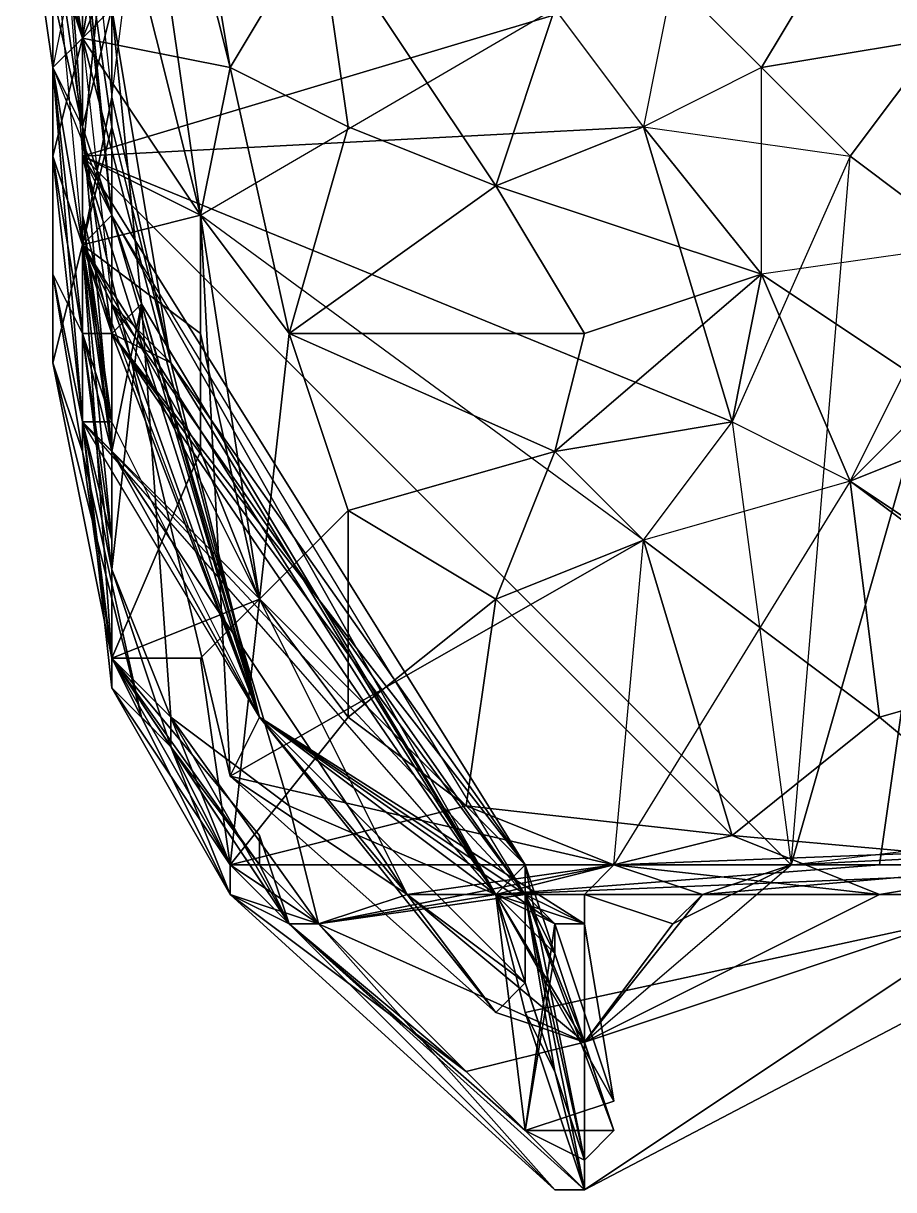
# Model space of a CAD drawing. Header units: metres. Extents: x -3.92 to 4.26, y -4.92 to 4.9.
# Drawn here: x -3.64 to -3.05, y -4.92 to -4.13 of the extents above; entities that cross this region are included whole.
import ezdxf

# ---------------------------------------------------------------- set-up
doc = ezdxf.new("R2010")
doc.units = ezdxf.units.M

msp = doc.modelspace()

# ---------------------------------------------------------------- linework, layer by layer
for points in [[(-3.6, -3.86, -0.9), (-3.6, -4.14, -0.96), (-3.58, -4.02, -1.2)], [(-3.62, -4.06, 1.12), (-3.6, -4.14, 1.18), (-3.64, -3.9, 1.16)], [(-3.6, -4.14, 1.18), (-3.54, -4, 1.26), (-3.64, -3.9, 1.16)], [(-3.54, -3.92, 1.28), (-3.5, -4.16, 1.32), (-3.44, -4.06, 1.32)], [(-3.54, -4, 1.26), (-3.5, -4.16, 1.32), (-3.54, -3.92, 1.28)], [(-3.62, -3.94, -1.2), (-3.6, -4.2, -1.18), (-3.62, -4.06, -1.08)], [(-3.62, -3.94, -1.2), (-3.58, -4.12, -1.2), (-3.6, -4.2, -1.18)], [(-3.58, -4.02, 1.18), (-3.62, -3.96, 1.1), (-3.6, -4.22, 0.92)], [(-3.62, -4.06, -1.08), (-3.6, -4.14, -0.96), (-3.6, -4, -0.94)], [(-3.6, -4.14, -0.96), (-3.6, -4.06, -0.84), (-3.6, -4, -0.94)], [(-3.6, -4, -0.56), (-3.6, -4.14, -0.54), (-3.6, -4.06, -0.48)], [(-3.6, -4.06, -0.02), (-3.6, -4.14, 0.04), (-3.6, -4, 0.04)], [(-3.6, -4, -0.28), (-3.6, -4.14, -0.28), (-3.6, -4.06, -0.2)], [(-3.6, -4.06, -0.34), (-3.6, -4.14, -0.28), (-3.6, -4, -0.28)], [(-3.6, -4, -0.56), (-3.6, -4.14, -0.62), (-3.6, -4.14, -0.54)], [(-3.6, -4.08, -0.72), (-3.6, -4.14, -0.62), (-3.6, -4, -0.7)], [(-3.6, -4.14, 0.04), (-3.6, -4.06, 0.12), (-3.6, -4, 0.04)], [(-3.54, -4, 1.26), (-3.6, -4.14, 1.18), (-3.5, -4.16, 1.32)], [(-3.6, -4.28, 0.04), (-3.6, -4, 0.04), (-3.58, -4.18, -0.2)], [(-3.64, -4.02, 0.3), (-3.6, -4.14, 0.42), (-3.62, -4.06, 0.5)], [(-3.62, -4.06, 0.2), (-3.62, -4.16, 0.18), (-3.64, -4.02, 0.3)], [(-3.64, -4.02, 0.3), (-3.6, -4.2, 0.34), (-3.6, -4.14, 0.42)], [(-3.64, -4.02, 0.3), (-3.62, -4.16, 0.18), (-3.6, -4.2, 0.34)], [(-3.62, -4.1, 0.92), (-3.62, -4.16, 0.98), (-3.64, -4.02, 0.98)], [(-3.62, -4.16, 0.98), (-3.62, -4.16, 1.06), (-3.64, -4.02, 0.98)], [(-3.62, -4.16, 1.06), (-3.62, -4.08, 1.04), (-3.64, -4.02, 0.98)], [(-3.6, -4.14, -0.96), (-3.58, -4.12, -1.2), (-3.58, -4.02, -1.2)], [(-3.58, -4.02, 1.18), (-3.6, -4.22, 0.92), (-3.52, -4.26, 1.2)], [(-3.58, -4.12, -0.08), (-3.58, -4.18, -0.2), (-3.56, -4.02, -0.14)], [(-3.58, -4.02, 1.18), (-3.52, -4.26, 1.2), (-3.54, -4.12, 1.24)], [(-3.62, -4.06, -1.08), (-3.6, -4.2, -1.02), (-3.6, -4.14, -0.96)], [(-3.6, -4.2, -1.18), (-3.6, -4.14, -1.1), (-3.62, -4.06, -1.08)], [(-3.62, -4.06, -1.08), (-3.6, -4.14, -1.1), (-3.6, -4.2, -1.02)], [(-3.62, -4.06, 0.5), (-3.62, -4.16, 0.54), (-3.62, -4.06, 0.58)], [(-3.6, -4.14, 0.42), (-3.62, -4.16, 0.54), (-3.62, -4.06, 0.5)], [(-3.62, -4.06, 0.2), (-3.6, -4.14, 0.04), (-3.62, -4.16, 0.18)], [(-3.62, -4.06, 0.66), (-3.62, -4.16, 0.7), (-3.62, -4.06, 0.76)], [(-3.62, -4.06, 0.58), (-3.62, -4.16, 0.7), (-3.62, -4.06, 0.66)], [(-3.62, -4.06, 0.58), (-3.62, -4.22, 0.64), (-3.62, -4.16, 0.7)], [(-3.6, -4.14, 0.04), (-3.62, -4.06, 0.2), (-3.6, -4.06, 0.12)], [(-3.62, -4.06, 0.76), (-3.62, -4.16, 0.86), (-3.62, -4.1, 0.92)], [(-3.62, -4.16, 0.7), (-3.62, -4.22, 0.78), (-3.62, -4.06, 0.76)], [(-3.62, -4.06, 0.58), (-3.6, -4.28, 0.52), (-3.62, -4.22, 0.64)], [(-3.62, -4.06, 0.76), (-3.62, -4.22, 0.78), (-3.62, -4.16, 0.86)], [(-3.6, -4.06, 0.42), (-3.62, -4.16, 0.54), (-3.58, -4.26, 0.44)], [(-3.62, -4.06, 1.12), (-3.62, -4.22, 1.12), (-3.6, -4.14, 1.18)], [(-3.62, -4.08, 1.04), (-3.62, -4.16, 1.06), (-3.62, -4.06, 1.12)], [(-3.6, -4.06, 0.84), (-3.6, -4.14, 0.78), (-3.62, -4.06, 0.58)], [(-3.62, -4.06, 1.12), (-3.62, -4.16, 1.06), (-3.62, -4.22, 1.12)], [(-3.6, -4.14, -0.96), (-3.6, -4.14, -0.84), (-3.6, -4.06, -0.84)], [(-3.6, -4.06, -0.84), (-3.6, -4.14, -0.84), (-3.6, -4.08, -0.72)], [(-3.6, -4.06, -0.2), (-3.6, -4.2, -0.12), (-3.6, -4.06, -0.02)], [(-3.6, -4.06, -0.34), (-3.6, -4.14, -0.38), (-3.6, -4.14, -0.28)], [(-3.6, -4.06, -0.48), (-3.6, -4.14, -0.38), (-3.6, -4.06, -0.34)], [(-3.6, -4.06, -0.48), (-3.6, -4.14, -0.46), (-3.6, -4.14, -0.38)], [(-3.6, -4.14, -0.54), (-3.6, -4.14, -0.46), (-3.6, -4.06, -0.48)], [(-3.6, -4.06, -0.02), (-3.6, -4.2, -0.12), (-3.6, -4.14, 0.04)], [(-3.6, -4.06, -0.2), (-3.6, -4.14, -0.28), (-3.6, -4.2, -0.12)], [(-3.6, -4.06, 0.12), (-3.58, -4.2, -0.02), (-3.58, -4.12, -0.08)], [(-3.6, -4.08, 0.34), (-3.6, -4.28, 0.2), (-3.6, -4.06, 0.12)], [(-3.6, -4.06, 0.42), (-3.58, -4.26, 0.44), (-3.6, -4.08, 0.34)], [(-3.6, -4.28, 0.2), (-3.58, -4.2, -0.02), (-3.6, -4.06, 0.12)], [(-3.6, -4.06, 0.84), (-3.6, -4.22, 0.92), (-3.6, -4.14, 0.78)], [(-3.6, -4.06, 0.84), (-3.2, -4.1, 1.3), (-3.6, -4.22, 0.92)], [(-3.5, -4.16, 1.32), (-3.42, -4.2, 1.3), (-3.44, -4.06, 1.32)], [(-3.42, -4.2, 1.3), (-3.32, -4.24, 1.3), (-3.44, -4.06, 1.32)], [(-3.44, -4.06, 1.32), (-3.32, -4.24, 1.3), (-3.28, -4.12, 1.3)], [(-3.08, -4.06, 1.3), (-3.14, -4.16, 1.3), (-3.2, -4.1, 1.3)], [(-3.08, -4.06, 1.3), (-3.02, -4.14, 1.3), (-3.14, -4.16, 1.3)], [(-3.6, -4.14, -0.84), (-3.6, -4.2, -0.74), (-3.6, -4.08, -0.72)], [(-3.6, -4.08, -0.72), (-3.6, -4.2, -0.74), (-3.6, -4.14, -0.62)], [(-3.6, -4.08, 0.34), (-3.58, -4.26, 0.44), (-3.6, -4.28, 0.2)], [(-3.62, -4.1, 0.92), (-3.62, -4.16, 0.86), (-3.62, -4.16, 0.98)], [(-3.2, -4.1, 1.3), (-3.22, -4.2, 1.3), (-3.6, -4.22, 0.92)], [(-3.58, -4.12, -1.2), (-3.56, -4.32, -1.2), (-3.6, -4.2, -1.18)], [(-3.6, -4.14, -0.96), (-3.6, -4.2, -1.02), (-3.58, -4.12, -1.2)], [(-3.6, -4.2, -1.02), (-3.58, -4.26, -1.1), (-3.58, -4.12, -1.2)], [(-3.58, -4.26, -1.1), (-3.56, -4.32, -1.2), (-3.58, -4.12, -1.2)], [(-3.58, -4.12, -0.08), (-3.54, -4.36, -0.14), (-3.58, -4.18, -0.2)], [(-3.58, -4.2, -0.02), (-3.54, -4.36, -0.14), (-3.58, -4.12, -0.08)], [(-3.54, -4.12, 1.24), (-3.52, -4.26, 1.2), (-3.28, -4.12, 1.3)], [(-3.32, -4.24, 1.3), (-3.22, -4.2, 1.3), (-3.28, -4.12, 1.3)], [(-3.6, -4.14, 0.42), (-3.6, -4.2, 0.34), (-3.62, -4.16, 0.54)], [(-3.6, -4.14, 0.04), (-3.6, -4.2, 0.1), (-3.62, -4.16, 0.18)], [(-3.62, -4.22, 1.12), (-3.6, -4.28, 1.18), (-3.6, -4.14, 1.18)], [(-3.6, -4.4, 0.66), (-3.6, -4.14, 0.78), (-3.62, -4.16, 0.54)], [(-3.6, -4.14, -0.96), (-3.6, -4.22, -0.88), (-3.6, -4.14, -0.84)], [(-3.6, -4.14, -1.1), (-3.6, -4.2, -1.18), (-3.6, -4.2, -1.02)], [(-3.6, -4.14, -0.54), (-3.6, -4.28, -0.5), (-3.6, -4.14, -0.46)], [(-3.6, -4.14, -0.84), (-3.6, -4.26, -0.8), (-3.6, -4.2, -0.74)], [(-3.6, -4.22, -0.88), (-3.6, -4.26, -0.8), (-3.6, -4.14, -0.84)], [(-3.6, -4.2, -0.12), (-3.6, -4.28, -0.04), (-3.6, -4.14, 0.04)], [(-3.6, -4.14, -0.28), (-3.6, -4.26, -0.26), (-3.6, -4.2, -0.12)], [(-3.6, -4.14, -0.38), (-3.6, -4.22, -0.4), (-3.6, -4.14, -0.28)], [(-3.6, -4.14, -0.46), (-3.6, -4.22, -0.4), (-3.6, -4.14, -0.38)], [(-3.6, -4.14, -0.46), (-3.6, -4.28, -0.5), (-3.6, -4.22, -0.4)], [(-3.6, -4.14, -0.54), (-3.6, -4.26, -0.58), (-3.6, -4.28, -0.5)], [(-3.6, -4.14, -0.62), (-3.6, -4.26, -0.58), (-3.6, -4.14, -0.54)], [(-3.6, -4.14, -0.62), (-3.6, -4.26, -0.68), (-3.6, -4.26, -0.58)], [(-3.6, -4.2, -0.74), (-3.6, -4.26, -0.68), (-3.6, -4.14, -0.62)], [(-3.6, -4.28, -0.04), (-3.6, -4.28, 0.04), (-3.6, -4.14, 0.04)], [(-3.6, -4.14, -0.28), (-3.6, -4.22, -0.4), (-3.6, -4.26, -0.26)], [(-3.6, -4.28, 0.04), (-3.6, -4.2, 0.1), (-3.6, -4.14, 0.04)], [(-3.6, -4.14, 1.18), (-3.52, -4.26, 1.3), (-3.5, -4.16, 1.32)], [(-3.6, -4.14, 1.18), (-3.6, -4.28, 1.18), (-3.52, -4.26, 1.3)], [(-3.6, -4.22, -0.88), (-3.6, -4.14, -0.62), (-3.48, -4.6, -0.64)], [(-3.6, -4.14, -0.62), (-3.58, -4.32, -0.38), (-3.48, -4.6, -0.64)], [(-3.02, -4.14, 1.3), (-3.08, -4.22, 1.3), (-3.14, -4.16, 1.3)], [(-3.02, -4.14, 1.3), (-3, -4.28, 1.3), (-3.08, -4.22, 1.3)], [(-3.62, -4.16, 0.18), (-3.6, -4.2, 0.26), (-3.6, -4.2, 0.34)], [(-3.6, -4.2, 0.34), (-3.6, -4.28, 0.36), (-3.62, -4.16, 0.54)], [(-3.62, -4.16, 0.18), (-3.6, -4.28, 0.28), (-3.6, -4.2, 0.26)], [(-3.62, -4.16, 0.18), (-3.6, -4.28, 0.2), (-3.6, -4.28, 0.28)], [(-3.62, -4.22, 0.64), (-3.62, -4.22, 0.78), (-3.62, -4.16, 0.7)], [(-3.6, -4.28, 0.36), (-3.6, -4.34, 0.42), (-3.62, -4.16, 0.54)], [(-3.62, -4.16, 0.18), (-3.6, -4.28, 0.04), (-3.6, -4.28, 0.2)], [(-3.6, -4.28, 0.04), (-3.62, -4.16, 0.18), (-3.6, -4.2, 0.1)], [(-3.62, -4.16, 0.86), (-3.62, -4.3, 0.88), (-3.62, -4.16, 0.98)], [(-3.62, -4.22, 0.78), (-3.62, -4.3, 0.88), (-3.62, -4.16, 0.86)], [(-3.6, -4.34, 0.42), (-3.6, -4.28, 0.52), (-3.62, -4.16, 0.54)], [(-3.62, -4.16, 0.98), (-3.62, -4.24, 1.04), (-3.62, -4.16, 1.06)], [(-3.62, -4.3, 0.88), (-3.62, -4.24, 1.04), (-3.62, -4.16, 0.98)], [(-3.6, -4.28, 0.52), (-3.6, -4.4, 0.66), (-3.62, -4.16, 0.54)], [(-3.62, -4.16, 1.06), (-3.62, -4.24, 1.04), (-3.62, -4.22, 1.12)], [(-3.52, -4.26, 1.3), (-3.46, -4.34, 1.32), (-3.5, -4.16, 1.32)], [(-3.5, -4.16, 1.32), (-3.46, -4.34, 1.32), (-3.42, -4.2, 1.3)], [(-3.14, -4.3, 1.32), (-3.14, -4.16, 1.3), (-3.22, -4.2, 1.3)], [(-3.6, -4.28, 0.04), (-3.58, -4.18, -0.2), (-3.58, -4.32, -0.38)], [(-3.54, -4.36, -0.14), (-3.58, -4.32, -0.38), (-3.58, -4.18, -0.2)], [(-3.6, -4.2, -1.18), (-3.6, -4.34, -0.98), (-3.6, -4.2, -1.02)], [(-3.6, -4.34, -0.98), (-3.6, -4.22, -0.88), (-3.6, -4.2, -1.02)], [(-3.6, -4.2, -1.18), (-3.58, -4.34, -1.12), (-3.6, -4.34, -0.98)], [(-3.56, -4.32, -1.2), (-3.58, -4.42, -1.16), (-3.6, -4.2, -1.18)], [(-3.6, -4.2, -1.02), (-3.58, -4.26, -0.96), (-3.58, -4.26, -1.1)], [(-3.6, -4.2, -0.74), (-3.6, -4.26, -0.8), (-3.6, -4.26, -0.68)], [(-3.6, -4.2, -1.18), (-3.58, -4.42, -1.16), (-3.58, -4.34, -1.12)], [(-3.6, -4.2, 0.26), (-3.6, -4.28, 0.28), (-3.6, -4.2, 0.34)], [(-3.6, -4.2, -0.12), (-3.6, -4.28, -0.18), (-3.6, -4.28, -0.04)], [(-3.6, -4.26, -0.26), (-3.6, -4.28, -0.18), (-3.6, -4.2, -0.12)], [(-3.6, -4.2, 0.34), (-3.6, -4.28, 0.28), (-3.6, -4.28, 0.36)], [(-3.6, -4.28, 0.2), (-3.58, -4.34, 0.1), (-3.58, -4.2, -0.02)], [(-3.22, -4.2, 1.3), (-3.16, -4.4, 1.3), (-3.6, -4.22, 0.92)], [(-3.58, -4.2, -0.02), (-3.58, -4.34, 0.1), (-3.54, -4.36, -0.14)], [(-3.42, -4.2, 1.3), (-3.46, -4.34, 1.32), (-3.32, -4.24, 1.3)], [(-3.32, -4.24, 1.3), (-3.14, -4.3, 1.32), (-3.22, -4.2, 1.3)], [(-3.22, -4.2, 1.3), (-3.08, -4.22, 1.3), (-3.16, -4.4, 1.3)], [(-3.62, -4.22, 0.64), (-3.6, -4.34, 0.72), (-3.62, -4.22, 0.78)], [(-3.62, -4.22, 0.78), (-3.6, -4.34, 0.72), (-3.62, -4.3, 0.88)], [(-3.62, -4.22, 0.64), (-3.6, -4.4, 0.66), (-3.6, -4.34, 0.72)], [(-3.6, -4.28, 0.52), (-3.6, -4.34, 0.58), (-3.62, -4.22, 0.64)], [(-3.62, -4.22, 0.64), (-3.6, -4.34, 0.58), (-3.6, -4.4, 0.66)], [(-3.62, -4.24, 1.04), (-3.62, -4.36, 1.12), (-3.62, -4.22, 1.12)], [(-3.62, -4.36, 1.12), (-3.6, -4.28, 1.18), (-3.62, -4.22, 1.12)], [(-3.6, -4.22, -0.88), (-3.6, -4.34, -0.98), (-3.6, -4.26, -0.8)], [(-3.6, -4.28, -0.5), (-3.6, -4.34, -0.3), (-3.6, -4.22, -0.4)], [(-3.6, -4.34, -0.3), (-3.6, -4.26, -0.26), (-3.6, -4.22, -0.4)], [(-3.58, -4.26, -0.96), (-3.6, -4.22, -0.88), (-3.48, -4.6, -0.64)], [(-3.16, -4.4, 1.3), (-3.12, -4.7, 0.92), (-3.6, -4.22, 0.92)], [(-3.12, -4.7, 0.92), (-3.3, -4.7, 0.8), (-3.6, -4.22, 0.92)], [(-3.3, -4.7, 0.8), (-3.6, -4.4, 0.66), (-3.6, -4.22, 0.92)], [(-3.6, -4.22, 0.92), (-3.5, -4.64, 1.24), (-3.52, -4.26, 1.2)], [(-3.6, -4.22, 0.92), (-3.5, -4.64, 0.78), (-3.5, -4.64, 1.24)], [(-3, -4.28, 1.3), (-3.12, -4.7, 0.92), (-3.08, -4.22, 1.3)], [(-3.62, -4.3, 0.88), (-3.62, -4.36, 1.12), (-3.62, -4.24, 1.04)], [(-3.46, -4.34, 1.32), (-3.26, -4.34, 1.3), (-3.32, -4.24, 1.3)], [(-3.26, -4.34, 1.3), (-3.14, -4.3, 1.32), (-3.32, -4.24, 1.3)], [(-3.6, -4.26, -0.8), (-3.58, -4.34, -0.72), (-3.6, -4.26, -0.68)], [(-3.6, -4.34, -0.98), (-3.58, -4.4, -0.86), (-3.6, -4.26, -0.8)], [(-3.6, -4.26, -0.26), (-3.6, -4.34, -0.3), (-3.6, -4.28, -0.18)], [(-3.6, -4.26, -0.58), (-3.58, -4.4, -0.6), (-3.6, -4.28, -0.5)], [(-3.6, -4.26, -0.68), (-3.58, -4.4, -0.6), (-3.6, -4.26, -0.58)], [(-3.6, -4.26, -0.68), (-3.58, -4.42, -0.68), (-3.58, -4.4, -0.6)], [(-3.58, -4.34, -0.72), (-3.58, -4.42, -0.68), (-3.6, -4.26, -0.68)], [(-3.6, -4.26, -0.8), (-3.58, -4.34, -0.8), (-3.58, -4.34, -0.72)], [(-3.58, -4.4, -0.86), (-3.58, -4.34, -0.8), (-3.6, -4.26, -0.8)], [(-3.6, -4.28, 1.18), (-3.52, -4.34, 1.26), (-3.52, -4.26, 1.3)], [(-3.58, -4.26, 0.44), (-3.6, -4.28, 0.52), (-3.32, -4.72, 0.52)], [(-3.58, -4.26, -1.1), (-3.58, -4.34, -1.12), (-3.56, -4.32, -1.2)], [(-3.58, -4.26, -1.1), (-3.58, -4.4, -1.06), (-3.58, -4.34, -1.12)], [(-3.58, -4.26, -1.1), (-3.58, -4.26, -0.96), (-3.58, -4.4, -1.06)], [(-3.58, -4.26, -0.96), (-3.48, -4.6, -1.04), (-3.58, -4.4, -1.06)], [(-3.58, -4.26, -0.96), (-3.58, -4.42, -0.96), (-3.48, -4.6, -1.04)], [(-3.3, -4.72, -0.88), (-3.58, -4.26, -0.96), (-3.48, -4.6, -0.64)], [(-3.48, -4.6, 0.22), (-3.58, -4.26, 0.44), (-3.32, -4.72, 0.34)], [(-3.58, -4.26, 0.44), (-3.32, -4.72, 0.42), (-3.32, -4.72, 0.34)], [(-3.58, -4.26, 0.44), (-3.32, -4.72, 0.52), (-3.32, -4.72, 0.42)], [(-3.52, -4.26, 1.3), (-3.48, -4.52, 1.3), (-3.46, -4.34, 1.32)], [(-3.52, -4.26, 1.3), (-3.52, -4.34, 1.26), (-3.48, -4.52, 1.3)], [(-3.5, -4.64, 1.24), (-3.22, -4.48, 1.3), (-3.52, -4.26, 1.2)], [(-3.62, -4.36, 1.12), (-3.58, -4.56, 1.18), (-3.6, -4.28, 1.18)], [(-3.6, -4.28, -0.5), (-3.58, -4.4, -0.42), (-3.6, -4.34, -0.3)], [(-3.6, -4.28, 0.28), (-3.6, -4.4, 0.28), (-3.6, -4.28, 0.36)], [(-3.6, -4.28, 0.2), (-3.6, -4.4, 0.28), (-3.6, -4.28, 0.28)], [(-3.6, -4.28, 0.2), (-3.6, -4.4, 0.2), (-3.6, -4.4, 0.28)], [(-3.6, -4.28, -0.04), (-3.6, -4.4, 0.02), (-3.6, -4.28, 0.04)], [(-3.6, -4.28, -0.18), (-3.58, -4.4, -0.08), (-3.6, -4.28, -0.04)], [(-3.6, -4.34, -0.3), (-3.58, -4.42, -0.26), (-3.6, -4.28, -0.18)], [(-3.6, -4.28, -0.5), (-3.58, -4.48, -0.5), (-3.58, -4.4, -0.42)], [(-3.58, -4.4, -0.6), (-3.58, -4.48, -0.5), (-3.6, -4.28, -0.5)], [(-3.6, -4.28, 0.36), (-3.6, -4.4, 0.28), (-3.6, -4.34, 0.42)], [(-3.6, -4.4, 0.02), (-3.6, -4.4, 0.2), (-3.6, -4.28, 0.04)], [(-3.6, -4.28, -0.04), (-3.58, -4.4, -0.08), (-3.6, -4.4, 0.02)], [(-3.6, -4.28, -0.18), (-3.58, -4.42, -0.26), (-3.58, -4.4, -0.08)], [(-3.6, -4.28, 0.2), (-3.48, -4.6, 0.22), (-3.58, -4.34, 0.1)], [(-3.6, -4.28, 0.52), (-3.6, -4.34, 0.42), (-3.6, -4.34, 0.58)], [(-3.58, -4.56, 1.18), (-3.52, -4.42, 1.24), (-3.6, -4.28, 1.18)], [(-3.52, -4.42, 1.24), (-3.52, -4.34, 1.26), (-3.6, -4.28, 1.18)], [(-3.6, -4.28, 0.52), (-3.32, -4.72, 0.62), (-3.32, -4.72, 0.52)], [(-3.58, -4.42, 0.1), (-3.6, -4.28, 0.04), (-3.58, -4.32, -0.38)], [(-3, -4.28, 1.3), (-3.14, -4.3, 1.32), (-3.02, -4.38, 1.3)], [(-3, -4.28, 1.3), (-3.06, -4.7, 0.84), (-3.12, -4.7, 0.92)], [(-2.72, -4.68, 1.18), (-2.68, -4.28, 1.32), (-3.08, -4.44, 1.3)], [(-2.68, -4.28, 1.32), (-3, -4.28, 1.3), (-3.08, -4.44, 1.3)], [(-3.06, -4.7, 0.84), (-3, -4.28, 1.3), (-2.94, -4.7, 0.92)], [(-3.6, -4.34, 0.72), (-3.6, -4.4, 0.78), (-3.62, -4.3, 0.88)], [(-3.6, -4.4, 0.78), (-3.6, -4.42, 0.88), (-3.62, -4.3, 0.88)], [(-3.62, -4.3, 0.88), (-3.6, -4.42, 0.88), (-3.62, -4.36, 1.12)], [(-3.26, -4.34, 1.3), (-3.28, -4.42, 1.3), (-3.14, -4.3, 1.32)], [(-3.28, -4.42, 1.3), (-3.16, -4.4, 1.3), (-3.14, -4.3, 1.32)], [(-3.16, -4.4, 1.3), (-3.08, -4.44, 1.3), (-3.14, -4.3, 1.32)], [(-3.08, -4.44, 1.3), (-3.02, -4.38, 1.3), (-3.14, -4.3, 1.32)], [(-3.56, -4.32, -1.2), (-3.58, -4.5, -1.18), (-3.58, -4.42, -1.16)], [(-3.58, -4.34, -1.12), (-3.48, -4.6, -1.04), (-3.56, -4.32, -1.2)], [(-3.56, -4.32, -1.2), (-3.54, -4.6, -1.2), (-3.58, -4.5, -1.18)], [(-3.54, -4.36, -0.14), (-3.48, -4.6, -0.3), (-3.58, -4.32, -0.38)], [(-3.48, -4.6, -0.3), (-3.3, -4.72, -0.36), (-3.58, -4.32, -0.38)], [(-3.48, -4.6, -0.44), (-3.58, -4.32, -0.38), (-3.3, -4.72, -0.36)], [(-3.48, -4.6, -0.44), (-3.48, -4.6, -0.64), (-3.58, -4.32, -0.38)], [(-3.38, -4.72, -0.12), (-3.58, -4.32, -0.38), (-3.38, -4.72, -0.4)], [(-3.58, -4.32, -0.38), (-3.38, -4.72, -0.52), (-3.38, -4.72, -0.4)], [(-3.38, -4.72, -0.12), (-3.58, -4.42, 0.1), (-3.58, -4.32, -0.38)], [(-3.58, -4.32, -0.38), (-3.38, -4.72, -0.62), (-3.38, -4.72, -0.52)], [(-3.58, -4.32, -0.38), (-3.58, -4.42, -0.96), (-3.38, -4.72, -0.62)], [(-3.48, -4.6, -1.04), (-3.48, -4.6, -1.14), (-3.56, -4.32, -1.2)], [(-3.56, -4.32, -1.2), (-3.46, -4.66, -1.22), (-3.54, -4.6, -1.2)], [(-3.48, -4.6, -1.14), (-3.32, -4.72, -1.18), (-3.56, -4.32, -1.2)], [(-3.46, -4.66, -1.22), (-3.56, -4.32, -1.2), (-3.32, -4.72, -1.18)], [(-3.58, -4.34, -1.12), (-3.58, -4.4, -1.06), (-3.6, -4.34, -0.98)], [(-3.6, -4.34, -0.98), (-3.58, -4.48, -0.88), (-3.58, -4.4, -0.86)], [(-3.58, -4.4, -1.06), (-3.58, -4.48, -1.06), (-3.6, -4.34, -0.98)], [(-3.58, -4.4, -0.42), (-3.58, -4.48, -0.38), (-3.6, -4.34, -0.3)], [(-3.6, -4.34, -0.98), (-3.58, -4.42, -0.96), (-3.58, -4.48, -0.88)], [(-3.6, -4.4, 0.28), (-3.58, -4.48, 0.42), (-3.6, -4.34, 0.42)], [(-3.6, -4.34, -0.3), (-3.58, -4.5, -0.26), (-3.58, -4.42, -0.26)], [(-3.6, -4.34, -0.3), (-3.58, -4.48, -0.38), (-3.58, -4.5, -0.26)], [(-3.6, -4.34, 0.72), (-3.6, -4.4, 0.66), (-3.6, -4.4, 0.78)], [(-3.6, -4.34, 0.58), (-3.58, -4.42, 0.48), (-3.6, -4.4, 0.66)], [(-3.6, -4.34, 0.42), (-3.58, -4.42, 0.48), (-3.6, -4.34, 0.58)], [(-3.6, -4.34, 0.42), (-3.58, -4.48, 0.42), (-3.58, -4.42, 0.48)], [(-3.58, -4.42, -0.96), (-3.6, -4.34, -0.98), (-3.58, -4.48, -1.06)], [(-3.58, -4.34, -0.72), (-3.58, -4.48, -0.76), (-3.58, -4.42, -0.68)], [(-3.58, -4.4, -0.86), (-3.58, -4.48, -0.76), (-3.58, -4.34, -0.8)], [(-3.58, -4.34, -0.72), (-3.58, -4.34, -0.8), (-3.58, -4.48, -0.76)], [(-3.58, -4.34, 0.1), (-3.3, -4.7, -0.04), (-3.54, -4.36, -0.14)], [(-3.48, -4.6, 0.22), (-3.3, -4.72, 0.18), (-3.58, -4.34, 0.1)], [(-3.58, -4.34, 0.1), (-3.32, -4.72, 0.08), (-3.3, -4.7, -0.04)], [(-3.3, -4.72, 0.18), (-3.32, -4.72, 0.08), (-3.58, -4.34, 0.1)], [(-3.52, -4.34, 1.26), (-3.52, -4.42, 1.24), (-3.48, -4.52, 1.3)], [(-3.48, -4.52, 1.3), (-3.42, -4.46, 1.3), (-3.46, -4.34, 1.32)], [(-3.46, -4.34, 1.32), (-3.28, -4.42, 1.3), (-3.26, -4.34, 1.3)], [(-3.46, -4.34, 1.32), (-3.42, -4.46, 1.3), (-3.28, -4.42, 1.3)], [(-3.6, -4.42, 0.88), (-3.56, -4.6, 1.02), (-3.62, -4.36, 1.12)], [(-3.62, -4.36, 1.12), (-3.56, -4.6, 1.02), (-3.58, -4.56, 1.18)], [(-3.3, -4.7, -0.04), (-3.32, -4.72, -0.18), (-3.54, -4.36, -0.14)], [(-3.54, -4.36, -0.14), (-3.32, -4.72, -0.28), (-3.48, -4.6, -0.3)], [(-3.32, -4.72, -0.18), (-3.32, -4.72, -0.28), (-3.54, -4.36, -0.14)], [(-3.08, -4.44, 1.3), (-2.92, -4.56, 1.32), (-3.02, -4.38, 1.3)], [(-3.6, -4.4, 0.2), (-3.58, -4.5, 0.24), (-3.6, -4.4, 0.28)], [(-3.58, -4.4, -0.08), (-3.58, -4.5, 0.04), (-3.6, -4.4, 0.02)], [(-3.6, -4.4, 0.66), (-3.58, -4.56, 0.74), (-3.6, -4.4, 0.78)], [(-3.6, -4.4, 0.28), (-3.58, -4.48, 0.34), (-3.58, -4.48, 0.42)], [(-3.58, -4.5, 0.24), (-3.58, -4.58, 0.28), (-3.6, -4.4, 0.28)], [(-3.6, -4.4, 0.2), (-3.58, -4.56, 0.18), (-3.58, -4.5, 0.24)], [(-3.6, -4.4, 0.02), (-3.58, -4.5, 0.04), (-3.6, -4.4, 0.2)], [(-3.58, -4.5, 0.04), (-3.58, -4.56, 0.18), (-3.6, -4.4, 0.2)], [(-3.6, -4.4, 0.78), (-3.58, -4.56, 0.74), (-3.6, -4.42, 0.88)], [(-3.6, -4.4, 0.66), (-3.58, -4.56, 0.46), (-3.58, -4.56, 0.74)], [(-3.58, -4.58, 0.28), (-3.58, -4.48, 0.34), (-3.6, -4.4, 0.28)], [(-3.6, -4.4, 0.66), (-3.58, -4.42, 0.48), (-3.58, -4.56, 0.46)], [(-3.3, -4.7, 0.8), (-3.32, -4.72, 0.62), (-3.6, -4.4, 0.66)], [(-3.48, -4.6, 0.22), (-3.6, -4.4, 0.2), (-3.58, -4.42, 0.1)], [(-3.58, -4.4, -0.6), (-3.58, -4.48, -0.6), (-3.58, -4.48, -0.5)], [(-3.58, -4.42, -0.68), (-3.58, -4.48, -0.6), (-3.58, -4.4, -0.6)], [(-3.58, -4.4, -0.86), (-3.58, -4.48, -0.88), (-3.58, -4.48, -0.76)], [(-3.58, -4.4, -1.06), (-3.58, -4.42, -1.16), (-3.58, -4.48, -1.06)], [(-3.58, -4.42, -0.26), (-3.58, -4.5, -0.26), (-3.58, -4.4, -0.08)], [(-3.58, -4.4, -0.42), (-3.58, -4.48, -0.5), (-3.58, -4.48, -0.38)], [(-3.58, -4.4, -0.08), (-3.58, -4.5, -0.26), (-3.58, -4.5, 0.04)], [(-3.28, -4.42, 1.3), (-3.22, -4.48, 1.3), (-3.16, -4.4, 1.3)], [(-3.58, -4.56, 0.74), (-3.56, -4.6, 0.82), (-3.6, -4.42, 0.88)], [(-3.6, -4.42, 0.88), (-3.56, -4.6, 0.82), (-3.56, -4.6, 1.02)], [(-3.58, -4.5, -1.18), (-3.58, -4.48, -1.06), (-3.58, -4.42, -1.16)], [(-3.58, -4.42, -0.68), (-3.58, -4.56, -0.72), (-3.58, -4.48, -0.6)], [(-3.58, -4.48, -0.76), (-3.58, -4.56, -0.72), (-3.58, -4.42, -0.68)], [(-3.58, -4.42, -0.96), (-3.3, -4.72, -0.88), (-3.48, -4.6, -1.04)], [(-3.58, -4.42, -0.96), (-3.58, -4.56, -0.94), (-3.58, -4.48, -0.88)], [(-3.58, -4.42, -0.96), (-3.58, -4.48, -1.06), (-3.58, -4.56, -0.94)], [(-3.58, -4.48, 0.42), (-3.58, -4.56, 0.46), (-3.58, -4.42, 0.48)], [(-3.58, -4.56, 1.18), (-3.48, -4.52, 1.3), (-3.52, -4.42, 1.24)], [(-3.48, -4.6, 0.22), (-3.58, -4.42, 0.1), (-3.38, -4.72, -0.12)], [(-3.58, -4.42, -0.96), (-3.38, -4.72, -0.86), (-3.38, -4.72, -0.62)], [(-3.42, -4.46, 1.3), (-3.32, -4.52, 1.3), (-3.28, -4.42, 1.3)], [(-3.32, -4.52, 1.3), (-3.22, -4.48, 1.3), (-3.28, -4.42, 1.3)], [(-2.72, -4.68, 1.18), (-3.08, -4.44, 1.3), (-3.24, -4.7, 1.18)], [(-3.06, -4.6, 1.32), (-3.08, -4.44, 1.3), (-3.22, -4.48, 1.3)], [(-3.08, -4.44, 1.3), (-3.06, -4.6, 1.32), (-2.92, -4.56, 1.32)], [(-3.48, -4.52, 1.3), (-3.42, -4.6, 1.3), (-3.42, -4.46, 1.3)], [(-3.42, -4.46, 1.3), (-3.42, -4.6, 1.3), (-3.32, -4.52, 1.3)], [(-3.58, -4.48, -0.76), (-3.58, -4.56, -0.8), (-3.58, -4.56, -0.72)], [(-3.58, -4.48, -0.88), (-3.58, -4.56, -0.8), (-3.58, -4.48, -0.76)], [(-3.58, -4.48, -0.88), (-3.58, -4.56, -0.94), (-3.58, -4.56, -0.8)], [(-3.58, -4.5, -1.18), (-3.58, -4.56, -1.12), (-3.58, -4.48, -1.06)], [(-3.58, -4.48, -0.38), (-3.58, -4.56, -0.34), (-3.58, -4.5, -0.26)], [(-3.58, -4.48, -0.5), (-3.58, -4.56, -0.44), (-3.58, -4.48, -0.38)], [(-3.58, -4.48, -0.6), (-3.58, -4.56, -0.56), (-3.58, -4.48, -0.5)], [(-3.58, -4.56, -0.72), (-3.58, -4.56, -0.56), (-3.58, -4.48, -0.6)], [(-3.58, -4.56, -1.12), (-3.58, -4.56, -0.94), (-3.58, -4.48, -1.06)], [(-3.58, -4.48, -0.38), (-3.58, -4.56, -0.44), (-3.58, -4.56, -0.34)], [(-3.58, -4.48, -0.5), (-3.58, -4.56, -0.56), (-3.58, -4.56, -0.44)], [(-3.58, -4.48, 0.42), (-3.58, -4.48, 0.34), (-3.58, -4.56, 0.46)], [(-3.58, -4.48, 0.34), (-3.58, -4.58, 0.28), (-3.58, -4.56, 0.46)], [(-3.5, -4.64, 1.24), (-3.24, -4.7, 1.18), (-3.22, -4.48, 1.3)], [(-3.32, -4.52, 1.3), (-3.16, -4.68, 1.32), (-3.22, -4.48, 1.3)], [(-3.16, -4.68, 1.32), (-3.06, -4.6, 1.32), (-3.22, -4.48, 1.3)], [(-3.54, -4.6, -1.2), (-3.58, -4.56, -1.12), (-3.58, -4.5, -1.18)], [(-3.58, -4.5, 0.04), (-3.54, -4.62, 0.04), (-3.58, -4.56, 0.18)], [(-3.58, -4.5, -0.26), (-3.54, -4.6, -0.14), (-3.58, -4.5, 0.04)], [(-3.58, -4.56, -0.34), (-3.54, -4.62, -0.22), (-3.58, -4.5, -0.26)], [(-3.58, -4.5, 0.24), (-3.58, -4.56, 0.18), (-3.58, -4.58, 0.28)], [(-3.58, -4.5, 0.04), (-3.54, -4.62, -0.04), (-3.54, -4.62, 0.04)], [(-3.54, -4.6, -0.14), (-3.54, -4.62, -0.04), (-3.58, -4.5, 0.04)], [(-3.58, -4.5, -0.26), (-3.54, -4.62, -0.22), (-3.54, -4.6, -0.14)], [(-3.58, -4.56, 1.18), (-3.52, -4.56, 1.24), (-3.48, -4.52, 1.3)], [(-3.52, -4.56, 1.24), (-3.5, -4.7, 1.3), (-3.48, -4.52, 1.3)], [(-3.48, -4.52, 1.3), (-3.5, -4.7, 1.3), (-3.42, -4.6, 1.3)], [(-3.42, -4.6, 1.3), (-3.34, -4.66, 1.3), (-3.32, -4.52, 1.3)], [(-3.34, -4.66, 1.3), (-3.16, -4.68, 1.32), (-3.32, -4.52, 1.3)], [(-3.54, -4.6, -1.2), (-3.46, -4.74, -1.08), (-3.58, -4.56, -1.12)], [(-3.58, -4.56, -0.72), (-3.48, -4.7, -0.62), (-3.58, -4.56, -0.56)], [(-3.58, -4.56, -0.8), (-3.54, -4.62, -0.76), (-3.58, -4.56, -0.72)], [(-3.58, -4.56, -0.94), (-3.48, -4.7, -0.88), (-3.58, -4.56, -0.8)], [(-3.58, -4.56, -1.12), (-3.46, -4.74, -1.08), (-3.58, -4.56, -0.94)], [(-3.46, -4.74, -1.08), (-3.48, -4.68, -0.98), (-3.58, -4.56, -0.94)], [(-3.58, -4.56, -0.44), (-3.5, -4.7, -0.3), (-3.58, -4.56, -0.34)], [(-3.58, -4.56, -0.56), (-3.54, -4.62, -0.5), (-3.58, -4.56, -0.44)], [(-3.48, -4.7, -0.62), (-3.54, -4.62, -0.5), (-3.58, -4.56, -0.56)], [(-3.58, -4.56, -0.72), (-3.54, -4.62, -0.76), (-3.48, -4.7, -0.62)], [(-3.58, -4.56, -0.8), (-3.48, -4.7, -0.88), (-3.54, -4.62, -0.76)], [(-3.58, -4.56, -0.94), (-3.48, -4.68, -0.98), (-3.48, -4.7, -0.88)], [(-3.58, -4.56, 0.18), (-3.5, -4.7, 0.16), (-3.58, -4.58, 0.28)], [(-3.54, -4.62, 0.04), (-3.54, -4.62, 0.12), (-3.58, -4.56, 0.18)], [(-3.5, -4.7, -0.3), (-3.54, -4.62, -0.22), (-3.58, -4.56, -0.34)], [(-3.58, -4.56, -0.44), (-3.54, -4.62, -0.5), (-3.5, -4.7, -0.3)], [(-3.56, -4.6, 1.02), (-3.54, -4.62, 1.12), (-3.58, -4.56, 1.18)], [(-3.58, -4.56, 0.74), (-3.5, -4.72, 0.76), (-3.56, -4.6, 0.82)], [(-3.58, -4.56, 0.46), (-3.54, -4.62, 0.62), (-3.58, -4.56, 0.74)], [(-3.58, -4.58, 0.28), (-3.54, -4.62, 0.42), (-3.58, -4.56, 0.46)], [(-3.58, -4.56, 0.18), (-3.54, -4.62, 0.12), (-3.5, -4.7, 0.16)], [(-3.54, -4.62, 1.12), (-3.5, -4.72, 1.18), (-3.58, -4.56, 1.18)], [(-3.58, -4.56, 0.74), (-3.54, -4.62, 0.7), (-3.5, -4.72, 0.76)], [(-3.54, -4.62, 0.62), (-3.54, -4.62, 0.7), (-3.58, -4.56, 0.74)], [(-3.58, -4.56, 0.46), (-3.5, -4.7, 0.54), (-3.54, -4.62, 0.62)], [(-3.54, -4.62, 0.42), (-3.5, -4.72, 0.44), (-3.58, -4.56, 0.46)], [(-3.58, -4.56, 1.18), (-3.5, -4.7, 1.3), (-3.52, -4.56, 1.24)], [(-3.58, -4.56, 1.18), (-3.5, -4.72, 1.18), (-3.5, -4.7, 1.3)], [(-3.58, -4.56, 0.46), (-3.5, -4.72, 0.44), (-3.5, -4.7, 0.54)], [(-2.94, -4.7, 1.32), (-2.92, -4.56, 1.32), (-3.06, -4.6, 1.32)], [(-3.5, -4.7, 0.16), (-3.5, -4.7, 0.26), (-3.58, -4.58, 0.28)], [(-3.58, -4.58, 0.28), (-3.5, -4.72, 0.44), (-3.54, -4.62, 0.42)], [(-3.58, -4.58, 0.28), (-3.5, -4.7, 0.36), (-3.5, -4.72, 0.44)], [(-3.5, -4.7, 0.26), (-3.5, -4.7, 0.36), (-3.58, -4.58, 0.28)], [(-3.56, -4.6, 0.82), (-3.54, -4.62, 0.92), (-3.56, -4.6, 1.02)], [(-3.56, -4.6, 1.02), (-3.5, -4.72, 1.1), (-3.54, -4.62, 1.12)], [(-3.54, -4.62, 0.92), (-3.5, -4.72, 0.94), (-3.56, -4.6, 1.02)], [(-3.56, -4.6, 0.82), (-3.5, -4.72, 0.86), (-3.54, -4.62, 0.92)], [(-3.5, -4.72, 0.76), (-3.5, -4.72, 0.86), (-3.56, -4.6, 0.82)], [(-3.56, -4.6, 1.02), (-3.5, -4.72, 0.94), (-3.5, -4.72, 1.1)], [(-3.54, -4.6, -1.2), (-3.44, -4.74, -1.18), (-3.46, -4.74, -1.08)], [(-3.46, -4.66, -1.22), (-3.44, -4.74, -1.18), (-3.54, -4.6, -1.2)], [(-3.54, -4.6, -0.14), (-3.5, -4.7, -0.12), (-3.54, -4.62, -0.04)], [(-3.54, -4.62, -0.22), (-3.5, -4.7, -0.12), (-3.54, -4.6, -0.14)], [(-3.5, -4.7, 1.3), (-3.34, -4.66, 1.3), (-3.42, -4.6, 1.3)], [(-3.5, -4.64, 0.78), (-3.48, -4.6, 0.22), (-3.32, -4.8, 0.54)], [(-3.48, -4.6, -1.04), (-3.32, -4.72, -1.08), (-3.48, -4.6, -1.14)], [(-3.48, -4.6, -1.14), (-3.32, -4.72, -1.08), (-3.32, -4.72, -1.18)], [(-3.48, -4.6, -1.04), (-3.26, -4.74, -1), (-3.32, -4.72, -1.08)], [(-3.48, -4.6, -1.04), (-3.3, -4.72, -0.88), (-3.26, -4.74, -1)], [(-3.32, -4.72, -0.72), (-3.48, -4.6, -0.64), (-3.28, -4.74, -0.64)], [(-3.3, -4.72, -0.88), (-3.48, -4.6, -0.64), (-3.32, -4.72, -0.72)], [(-3.48, -4.6, 0.22), (-3.32, -4.72, 0.26), (-3.3, -4.72, 0.18)], [(-3.48, -4.6, -0.64), (-3.32, -4.72, -0.46), (-3.28, -4.74, -0.64)], [(-3.48, -4.6, 0.22), (-3.32, -4.72, 0.34), (-3.32, -4.72, 0.26)], [(-3.48, -4.6, -0.64), (-3.48, -4.6, -0.44), (-3.32, -4.72, -0.46)], [(-3.48, -4.6, -0.3), (-3.32, -4.72, -0.28), (-3.3, -4.72, -0.36)], [(-3.32, -4.72, -0.46), (-3.48, -4.6, -0.44), (-3.3, -4.72, -0.36)], [(-3.48, -4.6, 0.22), (-3.3, -4.78, -0.06), (-3.32, -4.8, 0.54)], [(-3.48, -4.6, 0.22), (-3.38, -4.72, -0.12), (-3.3, -4.78, -0.06)], [(-3.38, -4.72, -0.86), (-3.48, -4.6, -1.04), (-3.38, -4.72, -1)], [(-3.16, -4.68, 1.32), (-2.94, -4.7, 1.32), (-3.06, -4.6, 1.32)], [(-3.48, -4.7, -0.62), (-3.48, -4.7, -0.54), (-3.54, -4.62, -0.5)], [(-3.54, -4.62, -0.76), (-3.48, -4.7, -0.72), (-3.48, -4.7, -0.62)], [(-3.48, -4.7, -0.88), (-3.48, -4.7, -0.72), (-3.54, -4.62, -0.76)], [(-3.54, -4.62, -0.22), (-3.5, -4.7, -0.3), (-3.5, -4.7, -0.12)], [(-3.54, -4.62, -0.5), (-3.46, -4.74, -0.44), (-3.5, -4.7, -0.3)], [(-3.48, -4.7, -0.54), (-3.46, -4.74, -0.44), (-3.54, -4.62, -0.5)], [(-3.54, -4.62, 0.12), (-3.5, -4.7, 0.08), (-3.5, -4.7, 0.16)], [(-3.54, -4.62, 0.04), (-3.5, -4.7, 0.08), (-3.54, -4.62, 0.12)], [(-3.54, -4.62, 0.04), (-3.5, -4.7, -0.02), (-3.5, -4.7, 0.08)], [(-3.54, -4.62, -0.04), (-3.5, -4.7, -0.02), (-3.54, -4.62, 0.04)], [(-3.54, -4.62, -0.04), (-3.5, -4.7, -0.12), (-3.5, -4.7, -0.02)], [(-3.54, -4.62, 0.62), (-3.5, -4.7, 0.66), (-3.54, -4.62, 0.7)], [(-3.54, -4.62, 1.12), (-3.5, -4.72, 1.1), (-3.5, -4.72, 1.18)], [(-3.54, -4.62, 0.92), (-3.5, -4.72, 0.86), (-3.5, -4.72, 0.94)], [(-3.54, -4.62, 0.7), (-3.5, -4.7, 0.66), (-3.5, -4.72, 0.76)], [(-3.5, -4.7, 0.54), (-3.5, -4.7, 0.66), (-3.54, -4.62, 0.62)], [(-3.12, -4.7, 0.92), (-2.46, -4.62, 1.04), (-2.72, -4.68, 1.18)], [(-3.5, -4.64, 0.78), (-3.38, -4.72, 0.98), (-3.5, -4.64, 1.24)], [(-3.5, -4.64, 1.24), (-3.38, -4.72, 0.98), (-3.24, -4.7, 1.18)], [(-3.5, -4.64, 0.78), (-3.38, -4.72, 0.9), (-3.38, -4.72, 0.98)], [(-3.5, -4.64, 0.78), (-3.38, -4.72, 0.82), (-3.38, -4.72, 0.9)], [(-3.5, -4.64, 0.78), (-3.38, -4.72, 0.72), (-3.38, -4.72, 0.82)], [(-3.38, -4.72, 0.72), (-3.5, -4.64, 0.78), (-3.32, -4.8, 0.62)], [(-3.5, -4.64, 0.78), (-3.32, -4.8, 0.54), (-3.32, -4.8, 0.62)], [(-3.5, -4.7, 1.3), (-3.24, -4.7, 1.3), (-3.34, -4.66, 1.3)], [(-3.46, -4.66, -1.22), (-3.32, -4.72, -1.18), (-3.44, -4.74, -1.18)], [(-3.34, -4.66, 1.3), (-3.24, -4.7, 1.3), (-3.16, -4.68, 1.32)], [(-3.48, -4.68, -0.98), (-3.46, -4.74, -1.08), (-3.48, -4.7, -0.88)], [(-3.24, -4.7, 1.3), (-3.06, -4.72, 1.28), (-3.16, -4.68, 1.32)], [(-3.18, -4.72, 0.98), (-2.72, -4.68, 1.18), (-3.24, -4.7, 1.18)], [(-3.12, -4.7, 0.92), (-2.72, -4.68, 1.18), (-3.18, -4.72, 0.98)], [(-3.06, -4.72, 1.28), (-2.94, -4.7, 1.32), (-3.16, -4.68, 1.32)], [(-3.5, -4.7, -0.12), (-3.44, -4.74, -0.06), (-3.5, -4.7, -0.02)], [(-3.5, -4.7, -0.3), (-3.44, -4.74, -0.22), (-3.5, -4.7, -0.12)], [(-3.46, -4.74, -0.44), (-3.44, -4.74, -0.34), (-3.5, -4.7, -0.3)], [(-3.5, -4.7, 0.26), (-3.44, -4.74, 0.3), (-3.5, -4.7, 0.36)], [(-3.5, -4.7, 0.16), (-3.44, -4.74, 0.22), (-3.5, -4.7, 0.26)], [(-3.5, -4.7, 0.08), (-3.44, -4.74, 0.12), (-3.5, -4.7, 0.16)], [(-3.5, -4.7, -0.02), (-3.44, -4.74, 0.04), (-3.5, -4.7, 0.08)], [(-3.44, -4.74, -0.06), (-3.44, -4.74, 0.04), (-3.5, -4.7, -0.02)], [(-3.5, -4.7, -0.12), (-3.44, -4.74, -0.22), (-3.44, -4.74, -0.06)], [(-3.5, -4.7, -0.3), (-3.44, -4.74, -0.34), (-3.44, -4.74, -0.22)], [(-3.5, -4.72, 1.18), (-3.44, -4.74, 1.26), (-3.5, -4.7, 1.3)], [(-3.5, -4.7, 0.66), (-3.46, -4.74, 0.6), (-3.5, -4.72, 0.76)], [(-3.5, -4.7, 0.66), (-3.5, -4.7, 0.54), (-3.46, -4.74, 0.6)], [(-3.5, -4.72, 0.44), (-3.46, -4.74, 0.6), (-3.5, -4.7, 0.54)], [(-3.5, -4.7, 0.36), (-3.44, -4.74, 0.3), (-3.5, -4.72, 0.44)], [(-3.5, -4.7, 0.26), (-3.44, -4.74, 0.22), (-3.44, -4.74, 0.3)], [(-3.5, -4.7, 0.16), (-3.44, -4.74, 0.12), (-3.44, -4.74, 0.22)], [(-3.5, -4.7, 0.08), (-3.44, -4.74, 0.04), (-3.44, -4.74, 0.12)], [(-3.44, -4.74, 1.26), (-3.24, -4.7, 1.3), (-3.5, -4.7, 1.3)], [(-3.48, -4.7, -0.88), (-3.44, -4.74, -0.8), (-3.48, -4.7, -0.72)], [(-3.46, -4.74, -1.08), (-3.44, -4.74, -0.94), (-3.48, -4.7, -0.88)], [(-3.48, -4.7, -0.54), (-3.48, -4.7, -0.62), (-3.46, -4.74, -0.44)], [(-3.48, -4.7, -0.62), (-3.3, -4.88, -0.58), (-3.46, -4.74, -0.44)], [(-3.48, -4.7, -0.72), (-3.3, -4.88, -0.68), (-3.48, -4.7, -0.62)], [(-3.44, -4.74, -0.8), (-3.3, -4.88, -0.68), (-3.48, -4.7, -0.72)], [(-3.48, -4.7, -0.88), (-3.44, -4.74, -0.94), (-3.44, -4.74, -0.8)], [(-3.48, -4.7, -0.62), (-3.3, -4.88, -0.68), (-3.3, -4.88, -0.58)], [(-3.44, -4.74, 1.26), (-3.32, -4.72, 1.24), (-3.24, -4.7, 1.3)], [(-3.38, -4.72, 0.98), (-3.26, -4.72, 1), (-3.24, -4.7, 1.18)], [(-3.3, -4.72, 0.18), (-3.3, -4.7, -0.04), (-3.32, -4.72, 0.08)], [(-3.3, -4.7, -0.04), (-3.26, -4.82, -0.16), (-3.32, -4.72, -0.18)], [(-3.32, -4.72, 0.42), (-2.84, -4.7, 0.82), (-3.3, -4.8, 0.4)], [(-3.32, -4.72, 0.42), (-3.32, -4.72, 0.52), (-2.84, -4.7, 0.82)], [(-3.32, -4.72, 0.52), (-3.06, -4.7, 0.84), (-2.84, -4.7, 0.82)], [(-3.32, -4.72, 1.24), (-3.18, -4.72, 1.24), (-3.24, -4.7, 1.3)], [(-3.32, -4.72, 0.52), (-3.32, -4.72, 0.62), (-3.06, -4.7, 0.84)], [(-3.32, -4.72, 0.62), (-3.3, -4.7, 0.8), (-3.06, -4.7, 0.84)], [(-3.3, -4.7, -0.04), (-3.26, -4.9, 0.04), (-3.26, -4.82, -0.16)], [(-3.3, -4.7, -0.04), (-3.3, -4.78, 0.02), (-3.26, -4.9, 0.04)], [(-3.3, -4.78, 0.02), (-3.3, -4.7, -0.04), (-3.3, -4.72, 0.18)], [(-3.3, -4.8, 0.4), (-2.84, -4.7, 0.82), (-3.26, -4.92, 0.48)], [(-3.12, -4.7, 0.92), (-3.06, -4.7, 0.84), (-3.3, -4.7, 0.8)], [(-2.84, -4.7, 0.82), (-3.26, -4.92, 0.6), (-3.26, -4.92, 0.48)], [(-2.84, -4.7, 0.82), (-2.96, -4.72, 0.84), (-3.26, -4.92, 0.6)], [(-3.26, -4.72, 1), (-3.18, -4.72, 0.98), (-3.24, -4.7, 1.18)], [(-3.26, -4.82, 0.72), (-3.12, -4.7, 0.92), (-3.2, -4.74, 0.86)], [(-3.24, -4.7, 1.3), (-3.18, -4.72, 1.24), (-3.06, -4.72, 1.28)], [(-3.12, -4.7, 0.92), (-3.18, -4.72, 0.98), (-3.2, -4.74, 0.86)], [(-3.06, -4.7, 0.84), (-2.94, -4.7, 0.92), (-2.84, -4.7, 0.82)], [(-3.06, -4.72, 1.28), (-2.94, -4.72, 1.24), (-2.94, -4.7, 1.32)], [(-3.5, -4.72, 0.76), (-3.34, -4.84, 0.78), (-3.5, -4.72, 0.86)], [(-3.5, -4.72, 1.1), (-3.44, -4.74, 1.04), (-3.5, -4.72, 1.18)], [(-3.5, -4.72, 0.94), (-3.44, -4.74, 1.04), (-3.5, -4.72, 1.1)], [(-3.5, -4.72, 0.94), (-3.34, -4.84, 0.78), (-3.44, -4.74, 1.04)], [(-3.34, -4.84, 0.78), (-3.5, -4.72, 0.94), (-3.5, -4.72, 0.86)], [(-3.5, -4.72, 0.76), (-3.46, -4.74, 0.6), (-3.34, -4.84, 0.78)], [(-3.5, -4.72, 0.44), (-3.28, -4.92, 0.4), (-3.46, -4.74, 0.6)], [(-3.44, -4.74, 0.3), (-3.28, -4.92, 0.4), (-3.5, -4.72, 0.44)], [(-3.5, -4.72, 1.18), (-3.44, -4.74, 1.04), (-3.44, -4.74, 1.26)], [(-3.32, -4.72, -1.18), (-3.3, -4.88, -1.1), (-3.44, -4.74, -1.18)], [(-3.44, -4.74, 1.04), (-3.38, -4.72, 1.16), (-3.44, -4.74, 1.26)], [(-3.44, -4.74, 1.26), (-3.38, -4.72, 1.16), (-3.32, -4.72, 1.24)], [(-3.44, -4.74, 1.04), (-3.3, -4.72, 1.1), (-3.38, -4.72, 1.16)], [(-3.44, -4.74, 1.04), (-3.26, -4.82, 0.82), (-3.3, -4.72, 1.1)], [(-3.38, -4.72, 1.16), (-3.3, -4.72, 1.1), (-3.32, -4.72, 1.24)], [(-3.38, -4.72, 0.98), (-3.26, -4.82, 0.72), (-3.26, -4.72, 1)], [(-3.38, -4.72, 0.9), (-3.26, -4.82, 0.72), (-3.38, -4.72, 0.98)], [(-3.38, -4.72, 0.9), (-3.38, -4.72, 0.82), (-3.26, -4.82, 0.72)], [(-3.38, -4.72, 0.82), (-3.32, -4.8, 0.62), (-3.26, -4.82, 0.72)], [(-3.38, -4.72, 0.72), (-3.32, -4.8, 0.62), (-3.38, -4.72, 0.82)], [(-3.38, -4.72, -0.12), (-3.38, -4.72, -0.4), (-3.3, -4.78, -0.06)], [(-3.38, -4.72, -0.86), (-3.3, -4.72, -0.88), (-3.38, -4.72, -0.62)], [(-3.38, -4.72, -0.86), (-3.38, -4.72, -1), (-3.3, -4.72, -0.88)], [(-3.32, -4.72, -1.08), (-3.26, -4.74, -1), (-3.32, -4.72, -1.18)], [(-3.32, -4.72, -1.18), (-3.24, -4.86, -1.04), (-3.3, -4.88, -1.1)], [(-3.26, -4.74, -1), (-3.24, -4.86, -1.04), (-3.32, -4.72, -1.18)], [(-3.3, -4.72, -0.88), (-3.32, -4.72, -0.72), (-3.28, -4.74, -0.8)], [(-3.32, -4.72, -0.72), (-3.28, -4.74, -0.64), (-3.28, -4.74, -0.8)], [(-3.32, -4.72, -0.18), (-3.26, -4.82, -0.16), (-3.32, -4.72, -0.28)], [(-3.32, -4.72, 0.26), (-3.32, -4.72, 0.34), (-3.3, -4.72, 0.18)], [(-3.28, -4.74, -0.64), (-3.32, -4.72, -0.46), (-3.28, -4.76, -0.54)], [(-3.32, -4.72, -0.28), (-3.26, -4.82, -0.16), (-3.3, -4.72, -0.36)], [(-3.32, -4.72, 0.34), (-3.28, -4.84, 0.3), (-3.3, -4.72, 0.18)], [(-3.28, -4.76, -0.54), (-3.32, -4.72, -0.46), (-3.3, -4.72, -0.36)], [(-3.32, -4.72, 0.34), (-3.3, -4.8, 0.4), (-3.28, -4.84, 0.3)], [(-3.32, -4.72, 0.42), (-3.3, -4.8, 0.4), (-3.32, -4.72, 0.34)], [(-3.32, -4.72, 1.24), (-3.3, -4.72, 1.1), (-3.18, -4.72, 1.24)], [(-3.3, -4.72, -0.88), (-3.28, -4.74, -0.8), (-3.26, -4.74, -1)], [(-3.28, -4.76, -0.54), (-3.3, -4.72, -0.36), (-3.24, -4.88, -0.22)], [(-3.26, -4.82, -0.16), (-3.24, -4.88, -0.22), (-3.3, -4.72, -0.36)], [(-3.3, -4.78, 0.02), (-3.3, -4.72, 0.18), (-3.26, -4.9, 0.04)], [(-3.28, -4.84, 0.3), (-3.26, -4.92, 0.22), (-3.3, -4.72, 0.18)], [(-3.3, -4.72, 0.18), (-3.26, -4.92, 0.14), (-3.26, -4.9, 0.04)], [(-3.26, -4.92, 0.22), (-3.26, -4.92, 0.14), (-3.3, -4.72, 0.18)], [(-3.26, -4.82, 0.82), (-3.18, -4.72, 1.08), (-3.3, -4.72, 1.1)], [(-3.3, -4.72, 1.1), (-3.18, -4.72, 1.08), (-3.18, -4.72, 1.24)], [(-3.26, -4.92, 0.6), (-2.96, -4.72, 0.84), (-3.26, -4.82, 0.82)], [(-3.26, -4.82, 0.82), (-3.06, -4.72, 1), (-3.18, -4.72, 1.08)], [(-2.96, -4.72, 0.84), (-3.06, -4.72, 1), (-3.26, -4.82, 0.82)], [(-3.26, -4.72, 1), (-3.2, -4.74, 0.86), (-3.18, -4.72, 0.98)], [(-3.26, -4.82, 0.72), (-3.2, -4.74, 0.86), (-3.26, -4.72, 1)], [(-3.18, -4.72, 1.24), (-3.12, -4.72, 1.18), (-3.06, -4.72, 1.28)], [(-3.18, -4.72, 1.08), (-3.12, -4.72, 1.18), (-3.18, -4.72, 1.24)], [(-3.18, -4.72, 1.08), (-3.06, -4.72, 1.12), (-3.12, -4.72, 1.18)], [(-3.18, -4.72, 1.08), (-3.06, -4.72, 1), (-3.06, -4.72, 1.12)], [(-3.12, -4.72, 1.18), (-3.06, -4.72, 1.12), (-3.06, -4.72, 1.28)], [(-2.96, -4.72, 0.84), (-2.94, -4.72, 1.02), (-3.06, -4.72, 1)], [(-3.06, -4.72, 1.12), (-2.94, -4.72, 1.24), (-3.06, -4.72, 1.28)], [(-3.06, -4.72, 1.12), (-2.94, -4.72, 1.02), (-2.94, -4.72, 1.24)], [(-2.94, -4.72, 1.02), (-3.06, -4.72, 1.12), (-3.06, -4.72, 1)], [(-3.44, -4.74, -1.18), (-3.3, -4.88, -1.1), (-3.46, -4.74, -1.08)], [(-3.3, -4.88, -1.1), (-3.44, -4.74, -0.94), (-3.46, -4.74, -1.08)], [(-3.3, -4.88, -0.58), (-3.3, -4.88, -0.44), (-3.46, -4.74, -0.44)], [(-3.44, -4.74, -0.34), (-3.46, -4.74, -0.44), (-3.3, -4.88, -0.28)], [(-3.46, -4.74, -0.44), (-3.3, -4.88, -0.44), (-3.3, -4.88, -0.28)], [(-3.46, -4.74, 0.6), (-3.26, -4.92, 0.6), (-3.34, -4.84, 0.78)], [(-3.28, -4.92, 0.4), (-3.26, -4.92, 0.48), (-3.46, -4.74, 0.6)], [(-3.46, -4.74, 0.6), (-3.26, -4.92, 0.48), (-3.26, -4.92, 0.6)], [(-3.44, -4.74, -0.8), (-3.3, -4.88, -0.76), (-3.3, -4.88, -0.68)], [(-3.44, -4.74, -0.94), (-3.3, -4.88, -0.76), (-3.44, -4.74, -0.8)], [(-3.44, -4.74, -0.94), (-3.3, -4.88, -1.1), (-3.3, -4.88, -0.76)], [(-3.44, -4.74, -0.06), (-3.3, -4.88, -0.04), (-3.44, -4.74, 0.04)], [(-3.44, -4.74, -0.22), (-3.3, -4.88, -0.04), (-3.44, -4.74, -0.06)], [(-3.44, -4.74, -0.22), (-3.3, -4.88, -0.28), (-3.3, -4.88, -0.04)], [(-3.44, -4.74, -0.34), (-3.3, -4.88, -0.28), (-3.44, -4.74, -0.22)], [(-3.44, -4.74, 0.3), (-3.26, -4.92, 0.3), (-3.28, -4.92, 0.4)], [(-3.44, -4.74, 0.22), (-3.26, -4.92, 0.22), (-3.44, -4.74, 0.3)], [(-3.44, -4.74, 0.12), (-3.26, -4.92, 0.14), (-3.44, -4.74, 0.22)], [(-3.44, -4.74, 0.04), (-3.26, -4.92, 0.14), (-3.44, -4.74, 0.12)], [(-3.44, -4.74, 0.04), (-3.3, -4.88, -0.04), (-3.26, -4.92, 0.14)], [(-3.34, -4.84, 0.78), (-3.26, -4.82, 0.82), (-3.44, -4.74, 1.04)], [(-3.26, -4.92, 0.22), (-3.26, -4.92, 0.3), (-3.44, -4.74, 0.3)], [(-3.44, -4.74, 0.22), (-3.26, -4.92, 0.14), (-3.26, -4.92, 0.22)], [(-3.28, -4.74, -0.64), (-3.3, -4.88, -0.58), (-3.24, -4.86, -0.84)], [(-3.28, -4.74, -0.64), (-3.28, -4.76, -0.54), (-3.3, -4.88, -0.58)], [(-3.28, -4.74, -0.8), (-3.24, -4.86, -0.84), (-3.26, -4.74, -1)], [(-3.28, -4.74, -0.8), (-3.28, -4.74, -0.64), (-3.24, -4.86, -0.84)], [(-3.26, -4.74, -1), (-3.24, -4.86, -0.96), (-3.24, -4.86, -1.04)], [(-3.24, -4.86, -0.84), (-3.24, -4.86, -0.96), (-3.26, -4.74, -1)], [(-3.28, -4.76, -0.54), (-3.3, -4.88, -0.44), (-3.3, -4.88, -0.58)], [(-3.28, -4.76, -0.54), (-3.24, -4.88, -0.22), (-3.3, -4.88, -0.44)], [(-3.32, -4.8, 0.62), (-3.32, -4.8, 0.54), (-3.26, -4.82, 0.72)], [(-3.28, -4.84, 0.3), (-3.3, -4.8, 0.4), (-3.26, -4.92, 0.48)], [(-3.26, -4.92, 0.6), (-3.26, -4.82, 0.82), (-3.34, -4.84, 0.78)], [(-3.26, -4.82, -0.16), (-3.26, -4.9, 0.04), (-3.24, -4.88, -0.22)], [(-3.28, -4.84, 0.3), (-3.26, -4.92, 0.3), (-3.26, -4.92, 0.22)], [(-3.28, -4.84, 0.3), (-3.26, -4.92, 0.48), (-3.26, -4.92, 0.3)], [(-3.24, -4.86, -1.04), (-3.24, -4.86, -0.96), (-3.3, -4.88, -1.1)], [(-3.24, -4.86, -0.96), (-3.3, -4.88, -0.76), (-3.3, -4.88, -1.1)], [(-3.24, -4.86, -0.96), (-3.24, -4.86, -0.84), (-3.3, -4.88, -0.76)], [(-3.3, -4.88, -0.68), (-3.24, -4.86, -0.84), (-3.3, -4.88, -0.58)], [(-3.24, -4.86, -0.84), (-3.3, -4.88, -0.68), (-3.3, -4.88, -0.76)], [(-3.3, -4.88, -0.44), (-3.24, -4.88, -0.22), (-3.3, -4.88, -0.28)], [(-3.3, -4.88, -0.04), (-3.26, -4.9, 0.04), (-3.26, -4.92, 0.14)], [(-3.3, -4.88, -0.28), (-3.24, -4.88, -0.22), (-3.3, -4.88, -0.04)], [(-3.3, -4.88, -0.04), (-3.24, -4.88, -0.22), (-3.26, -4.9, 0.04)], [(-3.26, -4.92, 0.3), (-3.26, -4.92, 0.48), (-3.28, -4.92, 0.4)]]:
    msp.add_3dface(points)

doc.saveas('drawing.dxf')
